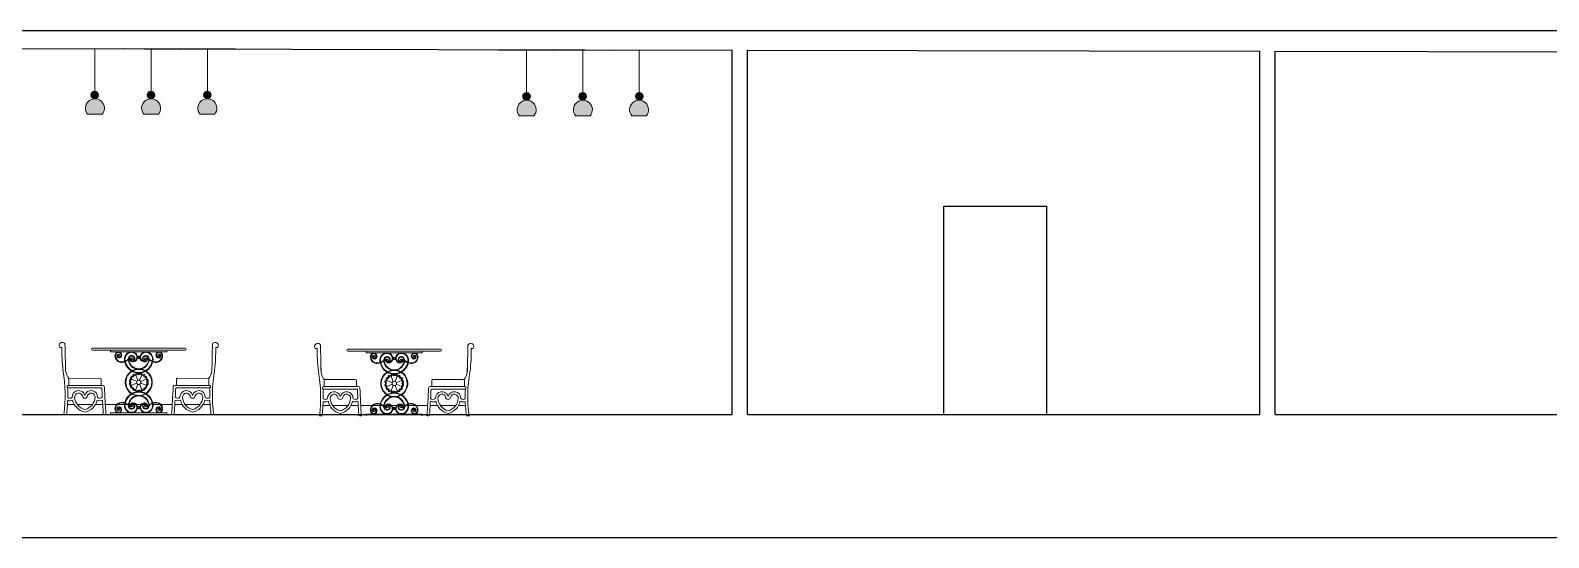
# Model space of a CAD drawing. Header units: millimetres. Extents: x -315744025 to 315695903, y -17416609 to 215511297.
# Drawn here: x 1247483 to 1262300, y 477697 to 482647 of the extents above; entities that cross this region are included whole.
import ezdxf

# ---------------------------------------------------------------- set-up
doc = ezdxf.new("R2010")
doc.units = ezdxf.units.MM
doc.layers.add('finiture', color=7, linetype='Continuous', lineweight=20)

msp = doc.modelspace()

# ---------------------------------------------------------------- hatches: boundary and pattern name
at = {"layer": 'finiture', "linetype": 'ByBlock'}
h = msp.add_hatch(color=41, dxfattribs=at)
h.dxf.hatch_style = 1
h.set_gradient(color1=(241, 214, 126), color2=(242, 217, 136), rotation=90, one_color=1, tint=0.74, name='INVCURVED')
h.paths.add_polyline_path([(1248074, 482017, -1), (1248149, 482017, -0.402801), (1248113, 481980, -0.635581), (1248184, 481828), (1248042, 481828, -0.627689), (1248111, 481980, -0.409373)])
at = {"layer": 'finiture'}
h = msp.add_hatch(color=8, dxfattribs=at)
h.dxf.hatch_style = 1
h.set_gradient(color1=(126, 114, 99), color2=(86, 77, 67), rotation=135, one_color=1, tint=0.3, name='HEMISPHERICAL')
h.paths.add_polyline_path([(1248113, 481980, 0.402801), (1248149, 482017, 1), (1248074, 482017, 0.409373), (1248111, 481980, -0.005642)])
at = {"layer": 'finiture', "linetype": 'ByBlock'}
h = msp.add_hatch(color=201, dxfattribs=at)
h.dxf.hatch_style = 1
h.set_gradient(color1=(214, 126, 241), color2=(217, 136, 242), rotation=90, one_color=1, tint=0.74, name='INVCURVED')
h.paths.add_polyline_path([(1248622, 482017, -1), (1248697, 482017, -0.402801), (1248661, 481980, -0.635581), (1248732, 481828), (1248590, 481828, -0.627689), (1248659, 481980, -0.409373)])
at = {"layer": 'finiture'}
h = msp.add_hatch(color=8, dxfattribs=at)
h.dxf.hatch_style = 1
h.set_gradient(color1=(126, 114, 99), color2=(86, 77, 67), rotation=135, one_color=1, tint=0.3, name='HEMISPHERICAL')
h.paths.add_polyline_path([(1248661, 481980, 0.402801), (1248697, 482017, 1), (1248622, 482017, 0.409373), (1248659, 481980, -0.005642)])
h = msp.add_hatch(color=8, dxfattribs=at)
h.dxf.hatch_style = 1
h.set_gradient(color1=(126, 114, 99), color2=(86, 77, 67), rotation=135, one_color=1, tint=0.3, name='HEMISPHERICAL')
h.paths.add_polyline_path([(1249210, 481980, -0.005642), (1249212, 481980, 0.409373), (1249249, 482017, 1), (1249174, 482017, 0.402801)])
at = {"layer": 'finiture', "linetype": 'ByBlock'}
h = msp.add_hatch(color=41, dxfattribs=at)
h.dxf.hatch_style = 1
h.set_gradient(color1=(241, 214, 126), color2=(242, 217, 136), rotation=90, one_color=1, tint=0.74, name='INVCURVED')
h.paths.add_polyline_path([(1252287, 482002, -1), (1252362, 482002, -0.402801), (1252326, 481964, -0.635581), (1252397, 481813), (1252255, 481813, -0.627689), (1252324, 481964, -0.409373)])
at = {"layer": 'finiture'}
h = msp.add_hatch(color=8, dxfattribs=at)
h.dxf.hatch_style = 1
h.set_gradient(color1=(126, 114, 99), color2=(86, 77, 67), rotation=135, one_color=1, tint=0.3, name='HEMISPHERICAL')
h.paths.add_polyline_path([(1252326, 481964, 0.402801), (1252362, 482002, 1), (1252287, 482002, 0.409373), (1252324, 481964, -0.005642)])
at = {"layer": 'finiture', "linetype": 'ByBlock'}
h = msp.add_hatch(color=201, dxfattribs=at)
h.dxf.hatch_style = 1
h.set_gradient(color1=(214, 126, 241), color2=(217, 136, 242), rotation=90, one_color=1, tint=0.74, name='INVCURVED')
h.paths.add_polyline_path([(1252836, 482002, -1), (1252911, 482002, -0.402801), (1252875, 481964, -0.635581), (1252946, 481813), (1252804, 481813, -0.627689), (1252873, 481964, -0.409373)])
at = {"layer": 'finiture'}
h = msp.add_hatch(color=8, dxfattribs=at)
h.dxf.hatch_style = 1
h.set_gradient(color1=(126, 114, 99), color2=(86, 77, 67), rotation=135, one_color=1, tint=0.3, name='HEMISPHERICAL')
h.paths.add_polyline_path([(1252875, 481964, 0.402801), (1252911, 482002, 1), (1252836, 482002, 0.409373), (1252873, 481964, -0.005642)])
h = msp.add_hatch(color=8, dxfattribs=at)
h.dxf.hatch_style = 1
h.set_gradient(color1=(126, 114, 99), color2=(86, 77, 67), rotation=135, one_color=1, tint=0.3, name='HEMISPHERICAL')
h.paths.add_polyline_path([(1253423, 481964, -0.005642), (1253426, 481964, 0.409373), (1253462, 482002, 1), (1253387, 482002, 0.402801)])
at = {"layer": 'finiture', "linetype": 'ByBlock'}
h = msp.add_hatch(color=242, dxfattribs=at)
h.dxf.hatch_style = 1
h.set_gradient(color1=(219, 36, 66), color2=(236, 141, 157), rotation=90, one_color=1, tint=0.74, name='INVCURVED')
h.paths.add_polyline_path([(1249281, 481828, 0.635581), (1249210, 481980, -0.01392), (1249208, 481980, 0.627689), (1249139, 481828)])
h = msp.add_hatch(color=242, dxfattribs=at)
h.dxf.hatch_style = 1
h.set_gradient(color1=(219, 36, 66), color2=(236, 141, 157), rotation=90, one_color=1, tint=0.74, name='INVCURVED')
h.paths.add_polyline_path([(1253495, 481813, 0.635581), (1253423, 481964, -0.01392), (1253421, 481964, 0.627689), (1253352, 481813)])

# ---------------------------------------------------------------- linework, layer by layer
for p, q in [((1234482, 482647), (1321632, 482647)), ((1234712, 482496), (1254332, 482455)), ((1254332, 478897), (1254332, 482455)), ((1254482, 482454), (1259482, 482444)), ((1254482, 478897), (1254482, 482454)), ((1259482, 478897), (1259482, 482444)), ((1259632, 482444), (1269482, 482423)), ((1259632, 478897), (1259632, 482444)), ((1256398, 478907), (1256398, 480931)), ((1256398, 480931), (1257398, 480931)), ((1257398, 480931), (1257398, 478907)), ((1234712, 478897), (1254332, 478897)), ((1234712, 478897), (1254332, 478897)), ((1254482, 478897), (1259482, 478897)), ((1254482, 478897), (1259482, 478897)), ((1259632, 478897), (1269482, 478897)), ((1259632, 478897), (1269482, 478897)), ((1220464, 477697), (1339637, 477697))]:
    msp.add_line(p, q)
at = {"layer": 'finiture'}
for p, q in [((1247838, 482468), (1249484, 482468)), ((1248387, 482468), (1247838, 482468)), ((1248113, 482468), (1248113, 482055)), ((1248661, 482468), (1248661, 482055)), ((1249210, 482468), (1249210, 482055)), ((1252052, 482453), (1253698, 482453)), ((1252601, 482453), (1252052, 482453)), ((1252326, 482453), (1252326, 482039)), ((1252875, 482453), (1252875, 482039)), ((1253423, 482453), (1253423, 482039)), ((1248042, 481828), (1248184, 481828)), ((1248590, 481828), (1248732, 481828)), ((1249281, 481828), (1249139, 481828)), ((1252255, 481813), (1252397, 481813)), ((1252804, 481813), (1252946, 481813)), ((1253495, 481813), (1253352, 481813)), ((1248266, 479511), (1248266, 479527)), ((1248266, 479527), (1248815, 479527)), ((1248266, 479511), (1248815, 479511)), ((1248815, 479511), (1248815, 479527)), ((1250759, 479500), (1250759, 479516)), ((1250759, 479516), (1251308, 479516)), ((1250759, 479500), (1251308, 479500)), ((1251308, 479500), (1251308, 479516)), ((1248045, 479182), (1247852, 479182)), ((1247857, 479182), (1247857, 479241)), ((1247866, 479251), (1248164, 479252)), ((1248045, 479251), (1248079, 479252)), ((1248045, 479182), (1248178, 479183)), ((1248174, 479183), (1248174, 479242)), ((1248178, 479183), (1248189, 479183)), ((1248463, 479245), (1248521, 479220)), ((1248463, 479180), (1248521, 479204)), ((1248509, 479290), (1248533, 479232)), ((1248533, 479193), (1248509, 479134)), ((1248573, 479290), (1248549, 479232)), ((1248573, 479134), (1248549, 479193)), ((1248619, 479245), (1248560, 479220)), ((1248619, 479180), (1248560, 479204)), ((1248903, 479183), (1248893, 479183)), ((1249037, 479182), (1248903, 479183)), ((1248908, 479183), (1248908, 479242)), ((1249215, 479251), (1248918, 479252)), ((1249037, 479251), (1249002, 479252)), ((1249037, 479182), (1249230, 479182)), ((1249225, 479182), (1249225, 479241)), ((1250537, 479171), (1250345, 479171)), ((1250349, 479171), (1250349, 479230)), ((1250359, 479240), (1250656, 479241)), ((1250537, 479240), (1250572, 479240)), ((1250537, 479171), (1250671, 479172)), ((1250666, 479172), (1250666, 479231)), ((1250671, 479172), (1250681, 479172)), ((1250956, 479234), (1251014, 479209)), ((1250956, 479169), (1251014, 479193)), ((1251001, 479279), (1251025, 479221)), ((1251025, 479182), (1251001, 479123)), ((1251066, 479279), (1251042, 479221)), ((1251066, 479123), (1251042, 479182)), ((1251112, 479234), (1251053, 479209)), ((1251112, 479169), (1251053, 479193)), ((1251396, 479172), (1251386, 479172)), ((1251530, 479171), (1251396, 479172)), ((1251401, 479172), (1251401, 479231)), ((1251708, 479240), (1251411, 479241)), ((1251530, 479240), (1251495, 479240)), ((1251530, 479171), (1251723, 479171)), ((1251718, 479171), (1251718, 479230)), ((1248045, 479158), (1247846, 479158)), ((1248045, 479158), (1248181, 479158)), ((1249037, 479158), (1248901, 479158)), ((1249037, 479158), (1249236, 479158)), ((1250537, 479147), (1250339, 479147)), ((1250537, 479147), (1250674, 479147)), ((1251530, 479147), (1251393, 479147)), ((1251530, 479147), (1251729, 479147)), ((1247810, 478897), (1247825, 478897)), ((1247845, 478996), (1247912, 478996)), ((1247941, 478996), (1248089, 478996)), ((1248118, 478996), (1248190, 478996)), ((1248221, 478897), (1248206, 478897)), ((1248214, 478996), (1248324, 478996)), ((1248266, 478914), (1248266, 478897)), ((1248266, 478914), (1248815, 478914)), ((1248332, 478996), (1248402, 478996)), ((1248407, 478996), (1248439, 478996)), ((1248444, 478996), (1248456, 478996)), ((1248462, 478996), (1248493, 478996)), ((1248499, 478996), (1248511, 478996)), ((1248518, 478996), (1248564, 478996)), ((1248564, 478996), (1248518, 478996)), ((1248582, 478996), (1248571, 478996)), ((1248620, 478996), (1248588, 478996)), ((1248750, 478996), (1248680, 478996)), ((1248867, 478996), (1248757, 478996)), ((1248815, 478914), (1248815, 478897)), ((1248861, 478897), (1248876, 478897)), ((1248964, 478996), (1248892, 478996)), ((1249140, 478996), (1248993, 478996)), ((1249237, 478996), (1249170, 478996)), ((1249271, 478897), (1249256, 478897)), ((1250303, 478886), (1250318, 478886)), ((1250338, 478985), (1250405, 478985)), ((1250434, 478985), (1250581, 478985)), ((1250611, 478985), (1250682, 478985)), ((1250713, 478886), (1250699, 478886)), ((1250707, 478985), (1250817, 478985)), ((1250759, 478903), (1250759, 478886)), ((1250759, 478903), (1251308, 478903)), ((1250824, 478985), (1250894, 478985)), ((1250900, 478985), (1250931, 478985)), ((1250937, 478985), (1250949, 478985)), ((1250955, 478985), (1250986, 478985)), ((1250992, 478985), (1251003, 478985)), ((1251010, 478985), (1251057, 478985)), ((1251057, 478985), (1251010, 478985)), ((1251075, 478985), (1251064, 478985)), ((1251112, 478985), (1251081, 478985)), ((1251243, 478985), (1251173, 478985)), ((1251360, 478985), (1251250, 478985)), ((1251308, 478903), (1251308, 478886)), ((1251354, 478886), (1251368, 478886)), ((1251456, 478985), (1251385, 478985)), ((1251633, 478985), (1251486, 478985)), ((1251729, 478985), (1251662, 478985)), ((1251764, 478886), (1251749, 478886))]:
    msp.add_line(p, q, dxfattribs=at)
at = {"layer": 'finiture', "linetype": 'Continuous'}
for p, q in [((1248089, 479547), (1248993, 479547)), ((1248266, 479527), (1248089, 479527)), ((1248815, 479527), (1248993, 479527)), ((1250582, 479536), (1251485, 479536)), ((1250759, 479516), (1250582, 479516)), ((1251308, 479516), (1251485, 479516))]:
    msp.add_line(p, q, dxfattribs=at)
at = {"layer": 'finiture'}
for centre, radius in [((1248111, 482017), 37.5), ((1248660, 482017), 37.5), ((1249211, 482017), 37.5), ((1252325, 482002), 37.5), ((1252873, 482002), 37.5), ((1253425, 482002), 37.5), ((1248541, 479456), 13.3), ((1248541, 479212), 127), ((1248541, 479456), 8.07), ((1251034, 479201), 127), ((1251034, 479445), 13.3), ((1251034, 479445), 8.07), ((1248541, 479212), 21.1), ((1251034, 479201), 21.1), ((1248541, 478968), 13.3), ((1248541, 478968), 8.07), ((1251034, 478957), 13.3), ((1251034, 478957), 8.07)]:
    msp.add_circle(centre, radius, dxfattribs=at)
for centre, radius, start, end in [((1248113, 481887), 92.5, 320.243, 219.757), ((1248661, 481887), 92.5, 320.243, 219.757), ((1249210, 481887), 92.5, 320.243, 219.757), ((1252326, 481872), 92.5, 320.243, 219.757), ((1252875, 481872), 92.5, 320.243, 219.757), ((1253423, 481872), 92.5, 320.243, 219.757), ((1247792, 479573), 28.6, 90, 215.6526), ((1247780, 479565), 13.8, 219.7869, 317.8232), ((1249416, 479522), 1626, 178.805, 186.7973), ((1247798, 479578), 24.3, 16.9293, 103.3523), ((1229039, 479026), 18790, 0.9021, 1.705), ((1248352, 479472), 43.9, 153.5386, 180), ((1248373, 479471), 64.3, 179.4721, 274.7367), ((1248342, 479479), 31.4, 101.1513, 157.4043), ((1248352, 479472), 38.7, 153.5386, 180.2302), ((1248373, 479471), 59.1, 179.4721, 274.7367), ((1248342, 479479), 26.1, 103.4223, 157.4043), ((1248342, 479471), 16, 79.5327, 188.2806), ((1248348, 479472), 22.1, 188.2806, 310.066), ((1248342, 479471), 10.8, 79.5327, 188.2806), ((1248348, 479472), 16.8, 188.2806, 310.066), ((1248342, 479471), 39.8, 83.1603, 100.57), ((1248342, 479471), 34.6, 83.1603, 100.57), ((1248348, 479475), 7.89, 117.9053, 266.3196), ((1248345, 479475), 11.6, 7.4355, 89.6017), ((1248342, 479479), 31.4, 310.066, 81.9368), ((1248342, 479479), 26.1, 310.066, 80.308), ((1248348, 479476), 8.74, 266.3196, 7.4355), ((1248480, 479436), 79.2, 153.426, 183.2603), ((1248480, 479436), 74.1, 153.4239, 183.076), ((1248471, 479443), 68, 101.1513, 157.4043), ((1248471, 479443), 62.7, 101.706, 157.4231), ((1248471, 479443), 31.4, 101.1513, 157.4043), ((1248471, 479443), 26.1, 103.4223, 157.4043), ((1248472, 479434), 76.5, 83.1603, 100.57), ((1248472, 479434), 71.2, 83.1603, 100.57), ((1248472, 479434), 39.8, 83.1603, 100.57), ((1248472, 479434), 34.6, 83.1603, 100.57), ((1248471, 479443), 31.4, 310.066, 81.9368), ((1248471, 479443), 26.1, 310.066, 80.308), ((1248484, 479456), 43.4, 260.3752, 13.2734), ((1248474, 479457), 48.1, 9.4446, 82.5044), ((1248474, 479457), 53.4, 9.4446, 82.5044), ((1248597, 479456), 43.4, 166.7266, 279.6248), ((1248608, 479457), 53.4, 97.4956, 170.5554), ((1248608, 479457), 48.1, 97.4956, 170.5554), ((1248610, 479443), 31.4, 98.0632, 229.934), ((1248610, 479443), 26.1, 99.692, 229.934), ((1248610, 479434), 76.5, 79.43, 96.8397), ((1248610, 479434), 71.2, 79.43, 96.8397), ((1248610, 479434), 39.8, 79.43, 96.8397), ((1248610, 479434), 34.6, 79.43, 96.8397), ((1248610, 479443), 31.4, 22.5957, 78.8487), ((1248610, 479443), 26.1, 358.9733, 76.5777), ((1248610, 479443), 68, 22.5957, 78.8487), ((1248610, 479443), 62.7, 22.5769, 78.294), ((1248601, 479436), 74.1, 356.924, 26.5761), ((1248601, 479436), 79.2, 356.7397, 26.574), ((1248709, 479471), 64.3, 265.2633, 0.5279), ((1248709, 479471), 59.1, 265.2633, 0.5279), ((1248740, 479479), 31.4, 98.0632, 229.934), ((1248740, 479479), 26.1, 99.692, 229.934), ((1248734, 479472), 22.1, 229.934, 351.7194), ((1248734, 479472), 16.8, 229.934, 351.7194), ((1248737, 479475), 11.6, 90.3983, 172.5645), ((1248734, 479476), 8.74, 172.5645, 273.6804), ((1248734, 479475), 7.89, 273.6804, 62.0947), ((1248739, 479471), 39.8, 79.43, 96.8397), ((1248739, 479471), 34.6, 79.43, 96.8397), ((1248740, 479471), 16, 351.7194, 100.4673), ((1248740, 479471), 10.8, 351.7194, 100.4673), ((1248740, 479479), 31.4, 22.5957, 78.8487), ((1248740, 479479), 26.1, 22.5957, 76.5777), ((1248729, 479472), 38.7, 359.7698, 26.4614), ((1248729, 479472), 43.9, 0, 26.4614), ((1268042, 479026), 18790, 178.295, 179.0979), ((1249284, 479578), 24.3, 76.6477, 163.0707), ((1247666, 479522), 1626, 353.2027, 1.195), ((1249289, 479573), 28.6, 324.3474, 90), ((1249302, 479565), 13.8, 222.1768, 320.2131), ((1250285, 479562), 28.6, 90, 215.6526), ((1250273, 479554), 13.8, 219.7869, 317.8232), ((1251908, 479511), 1626, 178.805, 186.7973), ((1250291, 479567), 24.3, 16.9293, 103.3523), ((1231532, 479015), 18790, 0.9021, 1.705), ((1250845, 479461), 43.9, 153.5386, 180), ((1250835, 479468), 31.4, 101.1513, 157.4043), ((1250845, 479461), 38.7, 153.5386, 180.2302), ((1250835, 479468), 26.1, 103.4223, 157.4043), ((1250835, 479460), 16, 79.5327, 188.2806), ((1250835, 479460), 10.8, 79.5327, 188.2806), ((1250835, 479460), 39.8, 83.1603, 100.57), ((1250835, 479460), 34.6, 83.1603, 100.57), ((1250840, 479464), 7.89, 117.9053, 266.3196), ((1250838, 479464), 11.6, 7.4355, 89.6017), ((1250835, 479468), 31.4, 310.066, 81.9368), ((1250835, 479468), 26.1, 310.066, 80.308), ((1250841, 479465), 8.74, 266.3196, 7.4355), ((1250964, 479432), 68, 101.1513, 157.4043), ((1250964, 479432), 62.7, 101.706, 157.4231), ((1250964, 479423), 76.5, 83.1603, 100.57), ((1250964, 479423), 71.2, 83.1603, 100.57), ((1250967, 479446), 53.4, 9.4446, 82.5044), ((1250967, 479446), 48.1, 9.4446, 82.5044), ((1251101, 479446), 53.4, 97.4956, 170.5554), ((1251101, 479446), 48.1, 97.4956, 170.5554), ((1251103, 479423), 76.5, 79.43, 96.8397), ((1251103, 479423), 71.2, 79.43, 96.8397), ((1251103, 479432), 68, 22.5957, 78.8487), ((1251103, 479432), 62.7, 22.5769, 78.294), ((1251232, 479468), 31.4, 98.0632, 229.934), ((1251232, 479468), 26.1, 99.692, 229.934), ((1251229, 479464), 11.6, 90.3983, 172.5645), ((1251227, 479465), 8.74, 172.5645, 273.6804), ((1251232, 479460), 39.8, 79.43, 96.8397), ((1251227, 479464), 7.89, 273.6804, 62.0947), ((1251232, 479460), 34.6, 79.43, 96.8397), ((1251232, 479460), 16, 351.7194, 100.4673), ((1251232, 479460), 10.8, 351.7194, 100.4673), ((1251232, 479468), 31.4, 22.5957, 78.8487), ((1251232, 479468), 26.1, 22.5957, 76.5777), ((1251222, 479461), 38.7, 359.7698, 26.4614), ((1251222, 479461), 43.9, 0, 26.4614), ((1270535, 479015), 18790, 178.295, 179.0979), ((1251776, 479567), 24.3, 76.6477, 163.0707), ((1250159, 479511), 1626, 353.2027, 1.195), ((1251782, 479562), 28.6, 324.3474, 90), ((1251795, 479554), 13.8, 222.1768, 320.2131), ((1246439, 479084), 1384, 352.2306, 10.2177), ((1216285, 478920), 31545, 0.7341, 0.8101), ((1247973, 479342), 147, 186.7849, 219.3659), ((1248357, 479552), 141, 278.5144, 289.1866), ((1248355, 479560), 155, 278.742, 288.7016), ((1248543, 479445), 143, 185.5938, 269.0149), ((1248543, 479445), 137, 185.5938, 268.6744), ((1248357, 479552), 141, 291.3473, 303.03), ((1248355, 479560), 155, 290.6568, 301.6405), ((1248541, 479212), 132, 100.3018, 79.6982), ((1248477, 479387), 63.7, 128.4485, 133.2387), ((1248433, 479435), 1.31, 303.03, 313.2387), ((1248477, 479387), 58.5, 132.0512, 135.1883), ((1248435, 479429), 1.31, 301.6405, 315.1883), ((1248435, 479429), 1.31, 301.6405, 315.1883), ((1248482, 479435), 43.9, 153.5386, 180), ((1248543, 479445), 106, 185.5938, 255.7575), ((1248482, 479435), 38.7, 153.5386, 180.2302), ((1248477, 479387), 63.7, 95.4968, 122.21), ((1248477, 479387), 58.5, 110.2759, 125.9923), ((1248543, 479445), 101, 185.5938, 268.6056), ((1248471, 479435), 16, 152.3224, 188.2806), ((1248477, 479436), 22.1, 188.2806, 268.4863), ((1248471, 479435), 10.8, 79.5327, 188.2806), ((1248477, 479436), 16.8, 188.2806, 310.066), ((1248477, 479387), 58.5, 95.4968, 98.9032), ((1248477, 479438), 7.89, 117.9053, 266.3196), ((1248471, 479435), 16, 79.5327, 90), ((1248474, 479439), 11.6, 7.4355, 89.6017), ((1248477, 479439), 8.74, 266.3196, 7.4355), ((1248477, 479412), 1.31, 80.3752, 88.4863), ((1248484, 479456), 38.1, 281.4592, 13.2734), ((1248538, 479445), 101, 271.3944, 354.053), ((1248538, 479445), 143, 270.9851, 354.4062), ((1248538, 479445), 137, 271.3256, 354.4062), ((1248597, 479456), 38.1, 166.7266, 258.5408), ((1248538, 479445), 106, 284.2425, 351.8348), ((1248604, 479436), 16.8, 229.934, 351.7194), ((1248608, 479439), 11.6, 90.3983, 172.5645), ((1248605, 479439), 8.74, 172.5645, 273.6804), ((1248605, 479438), 7.89, 273.6804, 62.0947), ((1248604, 479436), 22.1, 271.5137, 351.7194), ((1248605, 479412), 1.31, 91.5137, 99.6248), ((1248610, 479435), 16, 75.3347, 100.4673), ((1248610, 479435), 10.8, 351.7194, 100.4673), ((1248604, 479387), 63.7, 59.6119, 80.8315), ((1248610, 479435), 16, 351.7194, 27.6776), ((1248604, 479387), 58.5, 54.0077, 69.7241), ((1248600, 479435), 43.9, 1.5633, 26.4614), ((1248727, 479560), 155, 237.1933, 249.3432), ((1248725, 479552), 141, 234.9159, 248.6527), ((1248727, 479560), 155, 251.2984, 261.258), ((1248725, 479552), 141, 250.8134, 261.4856), ((1249109, 479342), 147, 320.6341, 353.2151), ((1280797, 478920), 31545, 179.1899, 179.2659), ((1250643, 479084), 1384, 169.7823, 187.7694), ((1248932, 479073), 1384, 352.2306, 10.2177), ((1218778, 478909), 31545, 0.7341, 0.8101), ((1250866, 479460), 64.3, 179.4721, 274.7367), ((1250866, 479460), 59.1, 179.4721, 274.7367), ((1250841, 479461), 22.1, 188.2806, 310.066), ((1250841, 479461), 16.8, 188.2806, 310.066), ((1250850, 479541), 141, 278.5144, 289.1866), ((1250847, 479549), 155, 278.742, 288.7016), ((1250973, 479425), 79.2, 153.426, 183.2603), ((1251036, 479434), 143, 185.5938, 269.0149), ((1250973, 479425), 74.1, 153.4239, 183.076), ((1251036, 479434), 137, 185.5938, 268.6744), ((1250850, 479541), 141, 291.3473, 303.03), ((1251034, 479201), 132, 100.3018, 79.6982), ((1250847, 479549), 155, 290.6568, 301.6405), ((1250926, 479424), 1.31, 303.03, 313.2387), ((1250970, 479376), 63.7, 128.4485, 133.2387), ((1250928, 479418), 1.31, 301.6405, 315.1883), ((1250928, 479418), 1.31, 301.6405, 315.1883), ((1250970, 479376), 58.5, 132.0512, 135.1883), ((1250974, 479424), 43.9, 153.5386, 180), ((1251036, 479434), 106, 185.5938, 255.7575), ((1250964, 479432), 31.4, 101.1513, 157.4043), ((1250974, 479424), 38.7, 153.5386, 180.2302), ((1250970, 479376), 63.7, 95.4968, 122.21), ((1250970, 479376), 58.5, 110.2759, 125.9923), ((1251036, 479434), 101, 185.5938, 268.6056), ((1250964, 479432), 26.1, 103.4223, 157.4043), ((1250964, 479424), 16, 152.3224, 188.2806), ((1250970, 479425), 22.1, 188.2806, 268.4863), ((1250964, 479424), 10.8, 79.5327, 188.2806), ((1250970, 479425), 16.8, 188.2806, 310.066), ((1250964, 479423), 39.8, 83.1603, 100.57), ((1250964, 479423), 34.6, 83.1603, 100.57), ((1250970, 479376), 58.5, 95.4968, 98.9032), ((1250970, 479427), 7.89, 117.9053, 266.3196), ((1250964, 479424), 16, 79.5327, 90), ((1250967, 479428), 11.6, 7.4355, 89.6017), ((1250964, 479432), 31.4, 310.066, 81.9368), ((1250964, 479432), 26.1, 310.066, 80.308), ((1250970, 479428), 8.74, 266.3196, 7.4355), ((1250969, 479401), 1.31, 80.3752, 88.4863), ((1250977, 479445), 43.4, 260.3752, 13.2734), ((1250977, 479445), 38.1, 281.4592, 13.2734), ((1251031, 479434), 101, 271.3944, 354.053), ((1251031, 479434), 137, 271.3256, 354.4062), ((1251031, 479434), 143, 270.9851, 354.4062), ((1251090, 479445), 43.4, 166.7266, 279.6248), ((1251090, 479445), 38.1, 166.7266, 258.5408), ((1251031, 479434), 106, 284.2425, 351.8348), ((1251103, 479432), 31.4, 98.0632, 229.934), ((1251103, 479432), 26.1, 99.692, 229.934), ((1251097, 479425), 16.8, 229.934, 351.7194), ((1251100, 479428), 11.6, 90.3983, 172.5645), ((1251097, 479428), 8.74, 172.5645, 273.6804), ((1251098, 479401), 1.31, 91.5137, 99.6248), ((1251103, 479423), 39.8, 79.43, 96.8397), ((1251097, 479427), 7.89, 273.6804, 62.0947), ((1251097, 479425), 22.1, 271.5137, 351.7194), ((1251103, 479423), 34.6, 79.43, 96.8397), ((1251103, 479424), 16, 75.3347, 100.4673), ((1251103, 479424), 10.8, 351.7194, 100.4673), ((1251097, 479376), 63.7, 59.6119, 80.8315), ((1251103, 479432), 31.4, 22.5957, 78.8487), ((1251103, 479432), 26.1, 358.9733, 76.5777), ((1251103, 479424), 16, 351.7194, 27.6776), ((1251097, 479376), 58.5, 54.0077, 69.7241), ((1251093, 479424), 43.9, 1.5633, 26.4614), ((1251220, 479549), 155, 237.1933, 249.3432), ((1251218, 479541), 141, 234.9159, 248.6527), ((1251094, 479425), 74.1, 356.924, 26.5761), ((1251094, 479425), 79.2, 356.7397, 26.574), ((1251220, 479549), 155, 251.2984, 261.258), ((1251218, 479541), 141, 250.8134, 261.4856), ((1251202, 479460), 64.3, 265.2633, 0.5279), ((1251202, 479460), 59.1, 265.2633, 0.5279), ((1251226, 479461), 22.1, 229.934, 351.7194), ((1251226, 479461), 16.8, 229.934, 351.7194), ((1283289, 478909), 31545, 179.1899, 179.2659), ((1253135, 479073), 1384, 169.7823, 187.7694), ((1247853, 479170), 12.3, 86.6469, 273.5253), ((1247866, 479241), 9.84, 90.0861, 180.0861), ((1248164, 479242), 9.84, 0.0861, 90.0861), ((1250737, 479328), 2567, 181.7754, 181.7774), ((1248189, 479167), 15.7, 2.5572, 92.4706), ((1248469, 479227), 19, 108.4944, 229.0056), ((1248469, 479227), 19, 108.4944, 229.0056), ((1248469, 479198), 19, 130.9944, 251.5056), ((1248469, 479198), 19, 130.9944, 251.5056), ((1248476, 479225), 16, 102.0308, 232.3546), ((1248476, 479199), 16, 124.5308, 254.8546), ((1248480, 479253), 19, 85.9944, 206.5056), ((1248480, 479172), 19, 153.4944, 274.0056), ((1248486, 479249), 16, 79.5308, 209.8546), ((1248486, 479175), 16, 147.0308, 277.3546), ((1248500, 479273), 19, 63.4944, 184.0056), ((1248504, 479267), 16, 57.0308, 187.3546), ((1248526, 479284), 19, 40.9944, 161.5056), ((1248528, 479277), 16, 34.5308, 164.8546), ((1248555, 479284), 19, 18.4944, 139.0056), ((1248553, 479277), 16, 12.0308, 142.3546), ((1248577, 479267), 16, 349.5308, 119.8546), ((1248582, 479273), 19, 355.9944, 116.5056), ((1248596, 479176), 16, 259.5308, 29.8546), ((1248596, 479249), 16, 327.0308, 97.3546), ((1248602, 479253), 19, 333.4944, 94.0056), ((1248602, 479172), 19, 265.9944, 26.5056), ((1248606, 479200), 16, 282.0308, 52.3546), ((1248606, 479226), 16, 304.5308, 74.8546), ((1248613, 479227), 19, 310.9944, 71.5056), ((1248613, 479198), 19, 288.4944, 49.0056), ((1248892, 479167), 15.7, 87.5294, 177.4428), ((1248918, 479242), 9.84, 89.9139, 179.9139), ((1246345, 479328), 2567, 358.2226, 358.2246), ((1249215, 479241), 9.84, 359.9139, 89.9139), ((1249229, 479170), 12.3, 266.4747, 93.3531), ((1250466, 479330), 147, 186.7849, 219.3659), ((1250345, 479159), 12.3, 86.6469, 273.5253), ((1250359, 479230), 9.84, 90.0861, 180.0861), ((1250656, 479231), 9.84, 0.0861, 90.0861), ((1253230, 479317), 2567, 181.7754, 181.7774), ((1250682, 479156), 15.7, 2.5572, 92.4706), ((1250962, 479216), 19, 108.4944, 229.0056), ((1250962, 479216), 19, 108.4944, 229.0056), ((1250962, 479187), 19, 130.9944, 251.5056), ((1250962, 479187), 19, 130.9944, 251.5056), ((1250969, 479214), 16, 102.0308, 232.3546), ((1250969, 479188), 16, 124.5308, 254.8546), ((1250973, 479242), 19, 85.9944, 206.5056), ((1250973, 479161), 19, 153.4944, 274.0056), ((1250978, 479238), 16, 79.5308, 209.8546), ((1250979, 479164), 16, 147.0308, 277.3546), ((1250993, 479262), 19, 63.4944, 184.0056), ((1250997, 479256), 16, 57.0308, 187.3546), ((1251019, 479273), 19, 40.9944, 161.5056), ((1251020, 479266), 16, 34.5308, 164.8546), ((1251048, 479273), 19, 18.4944, 139.0056), ((1251046, 479266), 16, 12.0308, 142.3546), ((1251070, 479256), 16, 349.5308, 119.8546), ((1251074, 479262), 19, 355.9944, 116.5056), ((1251088, 479238), 16, 327.0308, 97.3546), ((1251089, 479165), 16, 259.5308, 29.8546), ((1251095, 479242), 19, 333.4944, 94.0056), ((1251095, 479161), 19, 265.9944, 26.5056), ((1251098, 479189), 16, 282.0308, 52.3546), ((1251098, 479214), 16, 304.5308, 74.8546), ((1251106, 479216), 19, 310.9944, 71.5056), ((1251106, 479187), 19, 288.4944, 49.0056), ((1251385, 479156), 15.7, 87.5294, 177.4428), ((1251411, 479231), 9.84, 89.9139, 179.9139), ((1248838, 479317), 2567, 358.2226, 358.2246), ((1251708, 479230), 9.84, 359.9139, 89.9139), ((1251601, 479330), 147, 320.6341, 353.2151), ((1251722, 479159), 12.3, 266.4747, 93.3531), ((1246439, 479084), 1409, 352.2306, 358.0845), ((1246439, 479084), 1409, 359.2595, 3.0033), ((1247870, 479088), 55.9, 246.0088, 297.3914), ((1247870, 479088), 31.3, 225.1543, 313.9523), ((1247954, 479069), 63, 15.1339, 183.4392), ((1248049, 479075), 158, 193.3754, 257.5082), ((1247954, 479069), 38.4, 15.1339, 183.4392), ((1248049, 479075), 134, 183.4392, 254.5764), ((1248015, 479080), 23.8, 182.4507, 357.5493), ((1248076, 479069), 63, 356.5608, 164.8661), ((1247981, 479075), 158, 282.4918, 346.6246), ((1247981, 479075), 134, 285.4236, 356.5608), ((1248076, 479069), 38.4, 356.5608, 164.8661), ((1248160, 479088), 55.9, 242.6086, 298.4569), ((1248160, 479088), 31.3, 226.0477, 322.9142), ((1258601, 479632), 10431, 182.6062, 183.0973), ((1258601, 479632), 10431, 183.2638, 184.0508), ((1258601, 479632), 10406, 182.5572, 184.0508), ((1248543, 478980), 143, 91.3256, 174.4062), ((1248543, 478980), 137, 91.3256, 174.4062), ((1248543, 478980), 106, 104.2425, 174.4062), ((1248543, 478980), 101, 91.3944, 174.4062), ((1248500, 479151), 19, 175.9944, 296.5056), ((1248504, 479157), 16, 169.5308, 299.8546), ((1248526, 479140), 19, 198.4944, 319.0056), ((1248528, 479147), 16, 192.0308, 322.3546), ((1248554, 479148), 16, 214.5308, 344.8546), ((1248555, 479140), 19, 220.9944, 341.5056), ((1248538, 478980), 101, 5.5938, 88.6056), ((1248538, 478980), 143, 5.5938, 88.6744), ((1248538, 478980), 137, 5.5938, 88.6744), ((1248538, 478980), 106, 5.5938, 75.7575), ((1248578, 479158), 16, 237.0308, 7.3546), ((1248582, 479151), 19, 243.4944, 4.0056), ((1238481, 479632), 10406, 355.9492, 357.4428), ((1238481, 479632), 10431, 355.9492, 356.7362), ((1248921, 479088), 55.9, 241.5431, 297.3914), ((1238481, 479632), 10431, 356.9027, 357.3938), ((1248921, 479088), 31.3, 217.0858, 313.9523), ((1249006, 479069), 63, 15.1339, 183.4392), ((1249101, 479075), 158, 193.3754, 257.5082), ((1249006, 479069), 38.4, 15.1339, 183.4392), ((1249101, 479075), 134, 183.4392, 254.5764), ((1249067, 479080), 23.8, 182.4507, 357.5493), ((1249127, 479069), 63, 356.5608, 164.8661), ((1249032, 479075), 158, 282.4918, 346.6246), ((1249032, 479075), 134, 285.4236, 356.5608), ((1249127, 479069), 38.4, 356.5608, 164.8661), ((1249212, 479088), 55.9, 242.6086, 293.9912), ((1249212, 479088), 31.3, 226.0477, 314.8457), ((1250643, 479084), 1409, 176.9967, 180.7405), ((1250643, 479084), 1409, 181.9155, 187.7694), ((1248932, 479073), 1409, 352.2306, 358.0845), ((1248932, 479073), 1409, 359.2595, 3.0033), ((1250362, 479077), 31.3, 225.1543, 313.9523), ((1250362, 479077), 55.9, 246.0088, 297.3914), ((1250447, 479058), 63, 15.1339, 183.4392), ((1250542, 479064), 158, 193.3754, 257.5082), ((1250447, 479058), 38.4, 15.1339, 183.4392), ((1250542, 479064), 134, 183.4392, 254.5764), ((1250508, 479069), 23.8, 182.4507, 357.5493), ((1250569, 479058), 63, 356.5608, 164.8661), ((1250474, 479064), 158, 282.4918, 346.6246), ((1250474, 479064), 134, 285.4236, 356.5608), ((1250569, 479058), 38.4, 356.5608, 164.8661), ((1250653, 479077), 55.9, 242.6086, 298.4569), ((1250653, 479077), 31.3, 226.0477, 322.9142), ((1261094, 479621), 10431, 182.6062, 183.0973), ((1261094, 479621), 10431, 183.2638, 184.0508), ((1261094, 479621), 10406, 182.5572, 184.0508), ((1251036, 478969), 143, 91.3256, 174.4062), ((1251036, 478969), 137, 91.3256, 174.4062), ((1251036, 478969), 106, 104.2425, 174.4062), ((1251036, 478969), 101, 91.3944, 174.4062), ((1250993, 479140), 19, 175.9944, 296.5056), ((1250997, 479146), 16, 169.5308, 299.8546), ((1251019, 479129), 19, 198.4944, 319.0056), ((1251021, 479136), 16, 192.0308, 322.3546), ((1251047, 479136), 16, 214.5308, 344.8546), ((1251048, 479129), 19, 220.9944, 341.5056), ((1251031, 478969), 143, 5.5938, 88.6744), ((1251031, 478969), 137, 5.5938, 88.6744), ((1251031, 478969), 101, 5.5938, 88.6056), ((1251031, 478969), 106, 5.5938, 75.7575), ((1251071, 479146), 16, 237.0308, 7.3546), ((1251074, 479140), 19, 243.4944, 4.0056), ((1240973, 479621), 10406, 355.9492, 357.4428), ((1240973, 479621), 10431, 355.9492, 356.7362), ((1251414, 479077), 55.9, 241.5431, 297.3914), ((1240973, 479621), 10431, 356.9027, 357.3938), ((1251414, 479077), 31.3, 217.0858, 313.9523), ((1251499, 479058), 63, 15.1339, 183.4392), ((1251594, 479064), 158, 193.3754, 257.5082), ((1251499, 479058), 38.4, 15.1339, 183.4392), ((1251594, 479064), 134, 183.4392, 254.5764), ((1251559, 479069), 23.8, 182.4507, 357.5493), ((1251620, 479058), 63, 356.5608, 164.8661), ((1251525, 479064), 158, 282.4918, 346.6246), ((1251525, 479064), 134, 285.4236, 356.5608), ((1251620, 479058), 38.4, 356.5608, 164.8661), ((1251705, 479077), 55.9, 242.6086, 293.9912), ((1251705, 479077), 31.3, 226.0477, 314.8457), ((1253135, 479073), 1409, 176.9967, 180.7405), ((1253135, 479073), 1409, 181.9155, 187.7694), ((1248015, 478951), 4.92, 254.5764, 285.4236), ((1248373, 478953), 64.3, 85.2633, 180.5279), ((1248352, 478953), 43.9, 180, 206.4614), ((1248342, 478945), 31.4, 202.5957, 258.8487), ((1248373, 478953), 59.1, 85.2633, 180.5279), ((1248352, 478953), 38.7, 179.7698, 206.4614), ((1248342, 478945), 26.1, 202.5957, 256.5777), ((1248348, 478952), 22.1, 49.934, 171.7194), ((1248342, 478953), 16, 171.7194, 280.4673), ((1248348, 478952), 16.8, 49.934, 171.7194), ((1248342, 478953), 10.8, 171.7194, 280.4673), ((1248342, 478954), 39.8, 259.43, 276.8397), ((1248342, 478954), 34.6, 259.43, 276.8397), ((1248348, 478950), 7.89, 93.6804, 242.0947), ((1248345, 478949), 11.6, 270.3983, 352.5645), ((1248342, 478945), 31.4, 278.0632, 49.934), ((1248342, 478945), 26.1, 279.692, 49.934), ((1248348, 478949), 8.74, 352.5645, 93.6804), ((1248355, 478865), 155, 71.2984, 81.258), ((1248357, 478873), 141, 70.8134, 81.4856), ((1248480, 478989), 79.2, 176.7397, 206.574), ((1248480, 478989), 74.1, 176.924, 206.5761), ((1248357, 478873), 141, 56.97, 68.6527), ((1248355, 478865), 155, 58.3595, 69.3432), ((1248471, 478982), 68, 202.5957, 258.8487), ((1248471, 478982), 62.7, 202.5769, 258.294), ((1248433, 478990), 1.31, 46.7613, 56.97), ((1248477, 479037), 63.7, 226.7613, 231.5515), ((1248435, 478995), 1.31, 44.8117, 58.3595), ((1248435, 478995), 1.31, 44.8117, 58.3595), ((1248477, 479037), 58.5, 224.8117, 227.9488), ((1248482, 478989), 43.9, 180, 206.4614), ((1248471, 478982), 31.4, 202.5957, 258.8487), ((1248477, 479037), 58.5, 234.0077, 249.7241), ((1248482, 478989), 38.7, 179.7698, 206.4614), ((1248477, 479037), 63.7, 237.79, 264.5032), ((1248471, 478982), 26.1, 202.5957, 256.5777), ((1248477, 478989), 22.1, 91.5137, 171.7194), ((1248471, 478990), 16, 171.7194, 280.4673), ((1248472, 478991), 76.5, 259.43, 276.8397), ((1248472, 478991), 71.2, 259.43, 276.8397), ((1248477, 478989), 16.8, 49.934, 171.7194), ((1248471, 478990), 10.8, 171.7194, 280.4673), ((1248472, 478991), 39.8, 259.43, 276.8397), ((1248472, 478991), 34.6, 259.43, 276.8397), ((1248477, 478986), 7.89, 93.6804, 242.0947), ((1248474, 478986), 11.6, 270.3983, 352.5645), ((1248471, 478982), 31.4, 278.0632, 49.934), ((1248471, 478982), 26.1, 279.692, 49.934), ((1248477, 478986), 8.74, 352.5645, 93.6804), ((1248484, 478968), 43.4, 346.7266, 99.6248), ((1248477, 479012), 1.31, 271.5137, 279.6248), ((1248474, 478968), 48.1, 277.4956, 350.5554), ((1248474, 478968), 53.4, 277.4956, 350.5554), ((1248484, 478968), 38.1, 346.7266, 78.5408), ((1248597, 478968), 43.4, 80.3752, 193.2734), ((1248608, 478968), 53.4, 189.4446, 262.5044), ((1248597, 478968), 38.1, 101.4592, 193.2734), ((1248608, 478968), 48.1, 189.4446, 262.5044), ((1248610, 478982), 31.4, 130.066, 261.9368), ((1248610, 478982), 26.1, 130.066, 260.308), ((1248604, 478989), 16.8, 8.2806, 130.066), ((1248605, 478986), 8.74, 86.3196, 187.4355), ((1248608, 478986), 11.6, 187.4355, 269.6017), ((1248610, 478991), 76.5, 263.1603, 280.57), ((1248610, 478991), 71.2, 263.1603, 280.57), ((1248605, 479012), 1.31, 260.3752, 268.4863), ((1248604, 478989), 22.1, 8.2806, 88.4863), ((1248605, 478986), 7.89, 297.9053, 86.3196), ((1248610, 478991), 39.8, 263.1603, 280.57), ((1248610, 478991), 34.6, 263.1603, 280.57), ((1248610, 478990), 16, 259.5327, 8.2806), ((1248610, 478990), 10.8, 259.5327, 8.2806), ((1248604, 479037), 63.7, 279.1685, 302.21), ((1248610, 478982), 26.1, 283.4223, 337.4043), ((1248610, 478982), 31.4, 281.1513, 337.4043), ((1248610, 478982), 62.7, 281.706, 337.4231), ((1248610, 478982), 68, 281.1513, 337.4043), ((1248604, 479037), 58.5, 290.2759, 305.9923), ((1248600, 478989), 38.7, 333.5386, 0.2302), ((1248600, 478989), 43.9, 333.5386, 0), ((1248604, 479037), 58.5, 312.0512, 315.1883), ((1248604, 479037), 63.7, 308.4485, 313.2387), ((1248727, 478865), 155, 110.6568, 121.6405), ((1248647, 478995), 1.31, 121.6405, 135.1883), ((1248647, 478995), 1.31, 121.6405, 135.1883), ((1248725, 478873), 141, 111.3473, 123.03), ((1248649, 478990), 1.31, 123.03, 133.2387), ((1248601, 478989), 74.1, 333.4239, 3.076), ((1248601, 478989), 79.2, 333.426, 3.2603), ((1248727, 478865), 155, 98.742, 108.7016), ((1248725, 478873), 141, 98.5144, 109.1866), ((1248709, 478953), 64.3, 359.4721, 94.7367), ((1248709, 478953), 59.1, 359.4721, 94.7367), ((1248740, 478945), 31.4, 130.066, 261.9368), ((1248740, 478945), 26.1, 130.066, 260.308), ((1248734, 478952), 22.1, 8.2806, 130.066), ((1248734, 478952), 16.8, 8.2806, 130.066), ((1248734, 478949), 8.74, 86.3196, 187.4355), ((1248737, 478949), 11.6, 187.4355, 269.6017), ((1248734, 478950), 7.89, 297.9053, 86.3196), ((1248739, 478954), 34.6, 263.1603, 280.57), ((1248739, 478954), 39.8, 263.1603, 280.57), ((1248740, 478953), 16, 259.5327, 8.2806), ((1248740, 478953), 10.8, 259.5327, 8.2806), ((1248740, 478945), 26.1, 283.4223, 337.4043), ((1248740, 478945), 31.4, 281.1513, 337.4043), ((1248729, 478953), 38.7, 333.5386, 0.2302), ((1248729, 478953), 43.9, 333.5386, 0), ((1249067, 478951), 4.92, 254.5764, 285.4236), ((1250508, 478940), 4.92, 254.5764, 285.4236), ((1250866, 478942), 64.3, 85.2633, 180.5279), ((1250845, 478942), 43.9, 180, 206.4614), ((1250866, 478942), 59.1, 85.2633, 180.5279), ((1250845, 478942), 38.7, 179.7698, 206.4614), ((1250835, 478934), 31.4, 202.5957, 258.8487), ((1250835, 478934), 26.1, 202.5957, 256.5777), ((1250841, 478941), 22.1, 49.934, 171.7194), ((1250835, 478942), 16, 171.7194, 280.4673), ((1250841, 478941), 16.8, 49.934, 171.7194), ((1250835, 478942), 10.8, 171.7194, 280.4673), ((1250835, 478943), 39.8, 259.43, 276.8397), ((1250835, 478943), 34.6, 259.43, 276.8397), ((1250840, 478939), 7.89, 93.6804, 242.0947), ((1250838, 478938), 11.6, 270.3983, 352.5645), ((1250835, 478934), 31.4, 278.0632, 49.934), ((1250835, 478934), 26.1, 279.692, 49.934), ((1250841, 478938), 8.74, 352.5645, 93.6804), ((1250850, 478862), 141, 70.8134, 81.4856), ((1250847, 478854), 155, 71.2984, 81.258), ((1250973, 478978), 79.2, 176.7397, 206.574), ((1250973, 478978), 74.1, 176.924, 206.5761), ((1250850, 478862), 141, 56.97, 68.6527), ((1250964, 478971), 68, 202.5957, 258.8487), ((1250847, 478854), 155, 58.3595, 69.3432), ((1250964, 478971), 62.7, 202.5769, 258.294), ((1250926, 478979), 1.31, 46.7613, 56.97), ((1250970, 479026), 63.7, 226.7613, 231.5515), ((1250928, 478984), 1.31, 44.8117, 58.3595), ((1250928, 478984), 1.31, 44.8117, 58.3595), ((1250970, 479026), 58.5, 224.8117, 227.9488), ((1250974, 478978), 43.9, 180, 206.4614), ((1250964, 478971), 31.4, 202.5957, 258.8487), ((1250970, 479026), 58.5, 234.0077, 249.7241), ((1250974, 478978), 38.7, 179.7698, 206.4614), ((1250970, 479026), 63.7, 237.79, 264.5032), ((1250964, 478971), 26.1, 202.5957, 256.5777), ((1250970, 478978), 22.1, 91.5137, 171.7194), ((1250964, 478979), 16, 171.7194, 280.4673), ((1250964, 478979), 76.5, 259.43, 276.8397), ((1250964, 478979), 71.2, 259.43, 276.8397), ((1250970, 478978), 16.8, 49.934, 171.7194), ((1250964, 478979), 10.8, 171.7194, 280.4673), ((1250964, 478979), 39.8, 259.43, 276.8397), ((1250964, 478979), 34.6, 259.43, 276.8397), ((1250970, 478975), 7.89, 93.6804, 242.0947), ((1250967, 478975), 11.6, 270.3983, 352.5645), ((1250964, 478971), 31.4, 278.0632, 49.934), ((1250964, 478971), 26.1, 279.692, 49.934), ((1250969, 479001), 1.31, 271.5137, 279.6248), ((1250970, 478974), 8.74, 352.5645, 93.6804), ((1250977, 478957), 43.4, 346.7266, 99.6248), ((1250967, 478956), 48.1, 277.4956, 350.5554), ((1250967, 478956), 53.4, 277.4956, 350.5554), ((1250977, 478957), 38.1, 346.7266, 78.5408), ((1251090, 478957), 43.4, 80.3752, 193.2734), ((1251101, 478956), 53.4, 189.4446, 262.5044), ((1251090, 478957), 38.1, 101.4592, 193.2734), ((1251101, 478956), 48.1, 189.4446, 262.5044), ((1251103, 478971), 31.4, 130.066, 261.9368), ((1251103, 478971), 26.1, 130.066, 260.308), ((1251097, 478978), 16.8, 8.2806, 130.066), ((1251097, 478974), 8.74, 86.3196, 187.4355), ((1251100, 478975), 11.6, 187.4355, 269.6017), ((1251103, 478979), 71.2, 263.1603, 280.57), ((1251103, 478979), 76.5, 263.1603, 280.57), ((1251098, 479001), 1.31, 260.3752, 268.4863), ((1251097, 478978), 22.1, 8.2806, 88.4863), ((1251097, 478975), 7.89, 297.9053, 86.3196), ((1251103, 478979), 39.8, 263.1603, 280.57), ((1251103, 478979), 34.6, 263.1603, 280.57), ((1251103, 478979), 16, 259.5327, 8.2806), ((1251103, 478979), 10.8, 259.5327, 8.2806), ((1251097, 479026), 63.7, 279.1685, 302.21), ((1251103, 478971), 26.1, 283.4223, 337.4043), ((1251103, 478971), 31.4, 281.1513, 337.4043), ((1251103, 478971), 62.7, 281.706, 337.4231), ((1251103, 478971), 68, 281.1513, 337.4043), ((1251097, 479026), 58.5, 290.2759, 305.9923), ((1251093, 478978), 38.7, 333.5386, 0.2302), ((1251093, 478978), 43.9, 333.5386, 0), ((1251097, 479026), 58.5, 312.0512, 315.1883), ((1251097, 479026), 63.7, 308.4485, 313.2387), ((1251139, 478984), 1.31, 121.6405, 135.1883), ((1251139, 478984), 1.31, 121.6405, 135.1883), ((1251220, 478854), 155, 110.6568, 121.6405), ((1251218, 478862), 141, 111.3473, 123.03), ((1251141, 478979), 1.31, 123.03, 133.2387), ((1251094, 478978), 74.1, 333.4239, 3.076), ((1251094, 478978), 79.2, 333.426, 3.2603), ((1251220, 478854), 155, 98.742, 108.7016), ((1251218, 478862), 141, 98.5144, 109.1866), ((1251202, 478942), 64.3, 359.4721, 94.7367), ((1251202, 478942), 59.1, 359.4721, 94.7367), ((1251232, 478934), 31.4, 130.066, 261.9368), ((1251232, 478934), 26.1, 130.066, 260.308), ((1251226, 478941), 22.1, 8.2806, 130.066), ((1251226, 478941), 16.8, 8.2806, 130.066), ((1251227, 478938), 8.74, 86.3196, 187.4355), ((1251229, 478938), 11.6, 187.4355, 269.6017), ((1251227, 478939), 7.89, 297.9053, 86.3196), ((1251232, 478943), 39.8, 263.1603, 280.57), ((1251232, 478943), 34.6, 263.1603, 280.57), ((1251232, 478942), 16, 259.5327, 8.2806), ((1251232, 478942), 10.8, 259.5327, 8.2806), ((1251232, 478934), 26.1, 283.4223, 337.4043), ((1251232, 478934), 31.4, 281.1513, 337.4043), ((1251222, 478942), 38.7, 333.5386, 0.2302), ((1251222, 478942), 43.9, 333.5386, 0), ((1251559, 478940), 4.92, 254.5764, 285.4236)]:
    msp.add_arc(centre, radius, start, end, dxfattribs=at)
at = {"layer": 'finiture', "linetype": 'Continuous'}
for centre, start, end in [((1248089, 479537), 90, 270), ((1248993, 479537), 270, 90), ((1250582, 479526), 90, 270), ((1251485, 479526), 270, 90)]:
    msp.add_arc(centre, 9.84, start, end, dxfattribs=at)
at = {"layer": 'finiture'}
for p in [(1248387, 482468), (1248935, 482468), (1252601, 482453), (1253149, 482453)]:
    msp.add_point(p, dxfattribs=at)

doc.saveas('drawing.dxf')
